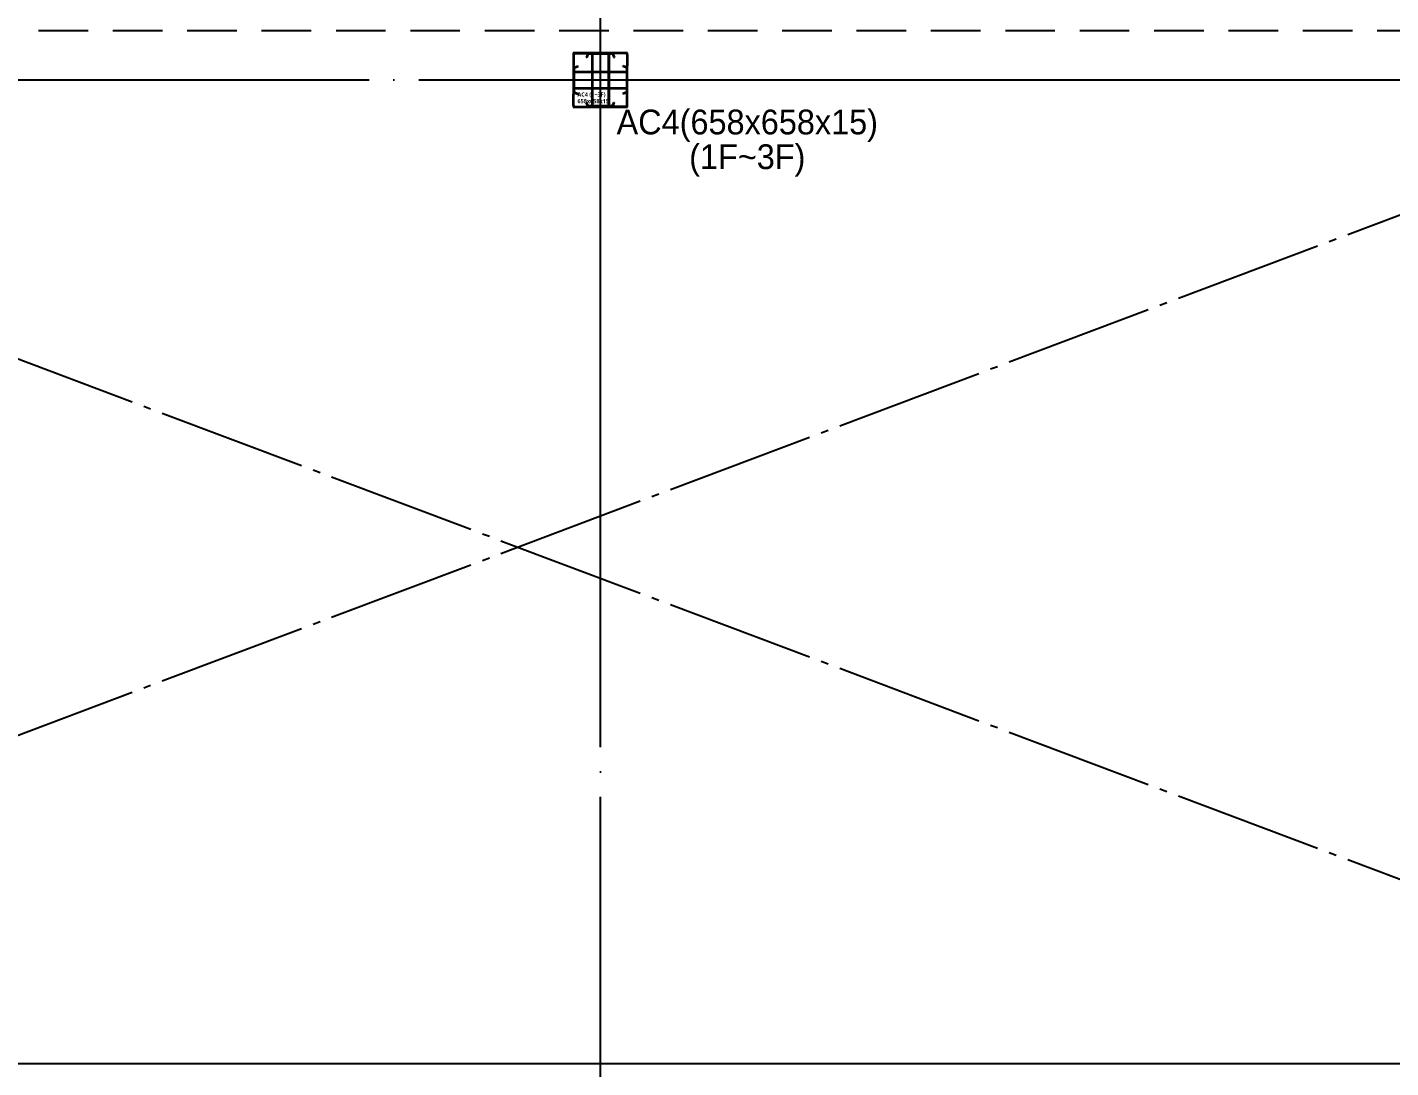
# Model space of a CAD drawing. Header units: millimetres. Extents: x -47382 to 204618, y -51045 to 127155.
# Drawn here: x 51064 to 67564, y 51921 to 64509 of the extents above; entities that cross this region are included whole.
import ezdxf
from ezdxf.enums import TextEntityAlignment as Align

# ---------------------------------------------------------------- set-up
doc = ezdxf.new("R2010")
doc.units = ezdxf.units.MM
doc.header["$LTSCALE"] = 300
doc.header["$MEASUREMENT"] = 0
for name, pattern in [('CEN', [62, 60, -1, 0, -1]), ('STD_HIDDEN', [3, 2, -1]), ('STD_SHAFT', [7.3, 6, -0.5, 0.3, -0.5])]:
    doc.linetypes.add(name, pattern=pattern)
doc.layers.get('0').update_dxf_attribs({"linetype": 'CONTINUOUS'})
doc.layers.get('Defpoints').update_dxf_attribs({"color": 153, "linetype": 'CONTINUOUS'})
for name, color, linetype in [('A-FLOR-GW', 6, 'CONTINUOUS'), ('A-FLOR-LINE-ABOV', 6, 'STD_HIDDEN'), ('A-FLOR-OPEN-BELO', 6, 'STD_SHAFT'), ('A-ST-AXIS-CEN', 252, 'CEN'), ('A-ST-COL', 2, 'CONTINUOUS'), ('Bound', 9, 'CONTINUOUS')]:
    doc.layers.add(name, color=color, linetype=linetype)
doc.layers.add('Defpoint', color=161, linetype='CONTINUOUS', plot=False)
doc.styles.add('SH_대대리576', font='NanumGothicBold.ttf')
doc.styles.add('돋움', font='')
doc.styles.get('돋움').set_extended_font_data('Dotum')

# ---------------------------------------------------------------- blocks, each defined once
blk = doc.blocks.new('AC4(1~2f)')
for points in [[(199, 678), (499, 678), (499, 663), (199, 663)], [(20, 499), (20, 199), (35, 199), (35, 499)], [(678, 199), (678, 499), (663, 499), (663, 199)], [(199, 20), (499, 20), (499, 35), (199, 35)]]:
    blk.add_hatch(color=9).paths.add_polyline_path(points)
for p, q in [((244, 665), (244, 33)), ((253, 665), (253, 33)), ((444, 665), (444, 33)), ((453, 665), (453, 33)), ((33, 453), (665, 453)), ((33, 444), (665, 444)), ((33, 254), (665, 254)), ((33, 245), (665, 245))]:
    blk.add_line(p, q)
at = {"color": 8, "linetype": 'Continuous'}
for points in [[(199, 678), (499, 678), (499, 663), (199, 663)], [(20, 499), (20, 199), (35, 199), (35, 499)], [(678, 199), (678, 499), (663, 499), (663, 199)], [(199, 20), (499, 20), (499, 35), (199, 35)]]:
    blk.add_lwpolyline(points, close=True, dxfattribs=at)
at = {"layer": 'A-ST-COL'}
for p, q in [((40, 678), (179, 678)), ((40, 670), (179, 670)), ((658, 678), (519, 678)), ((658, 670), (519, 670)), ((20, 658), (20, 519)), ((28, 658), (28, 519)), ((44, 508), (75, 521)), ((47, 500), (78, 513)), ((78, 513), (75, 521)), ((190, 654), (177, 623)), ((185, 620), (177, 623)), ((198, 651), (185, 620)), ((500, 651), (513, 620)), ((508, 654), (521, 623)), ((513, 620), (521, 623)), ((620, 513), (623, 521)), ((651, 500), (620, 513)), ((654, 508), (623, 521)), ((670, 658), (670, 519)), ((678, 658), (678, 519)), ((20, 40), (20, 179)), ((28, 40), (28, 179)), ((44, 190), (75, 177)), ((47, 198), (78, 185)), ((78, 185), (75, 177)), ((651, 198), (620, 185)), ((620, 185), (623, 177)), ((654, 190), (623, 177)), ((670, 40), (670, 179)), ((678, 40), (678, 179)), ((40, 28), (179, 28)), ((40, 20), (179, 20)), ((185, 78), (177, 75)), ((190, 44), (177, 75)), ((198, 47), (185, 78)), ((500, 47), (513, 78)), ((508, 44), (521, 75)), ((513, 78), (521, 75)), ((658, 28), (519, 28)), ((658, 20), (519, 20))]:
    blk.add_line(p, q, dxfattribs=at)
for centre, radius, start, end in [((40, 658), 20, 90, 180), ((40, 658), 12, 90, 180), ((179, 658), 20, 340, 90), ((179, 658), 12, 340, 90), ((519, 658), 20, 90, 200), ((519, 658), 12, 90, 200), ((658, 658), 20, 0, 90), ((658, 658), 12, 0, 90), ((40, 519), 20, 180, 290), ((40, 519), 12, 180, 290), ((658, 519), 20, 250, 0), ((658, 519), 12, 250, 0), ((40, 179), 20, 70, 180), ((40, 179), 12, 70, 180), ((658, 179), 20, 0, 110), ((658, 179), 12, 0, 110), ((40, 40), 20, 180, 270), ((40, 40), 12, 180, 270), ((179, 40), 20, 270, 20), ((179, 40), 12, 270, 20), ((519, 40), 20, 160, 270), ((519, 40), 12, 160, 270), ((658, 40), 20, 270, 0), ((658, 40), 12, 270, 0)]:
    blk.add_arc(centre, radius, start, end, dxfattribs=at)
at = {"layer": 'Bound', "color": 9, "linetype": 'Continuous'}
for p, q in [((678, 678), (20, 678)), ((20, 678), (20, 20)), ((678, 20), (678, 678)), ((20, 20), (678, 20))]:
    blk.add_line(p, q, dxfattribs=at)
at = {"layer": 'Defpoint'}
for p, q in [((349, 0), (349, 698)), ((0, 349), (698, 349))]:
    blk.add_line(p, q, dxfattribs=at)
at = {"layer": 'Defpoint', "linetype": 'Continuous', "style": 'SH_대대리576'}
for s, p in [('AC4 (1~3F)', (71, 174)), ('658x658x15', (71, 93))]:
    blk.add_text(s, height=50, dxfattribs=at).set_placement(p, align=Align.MIDDLE_LEFT)
blk = doc.blocks.new('ACT 지상1층구조평면도')
blk.add_blockref('AC4(1~2f)', (105033, 114567))

msp = doc.modelspace()

# ---------------------------------------------------------------- linework, layer by layer
at = {"layer": 'A-FLOR-GW'}
msp.add_lwpolyline([(35600, 51971), (113400, 51971)], dxfattribs=at)
at = {"layer": 'A-FLOR-LINE-ABOV'}
msp.add_line((40400, 64471), (75900, 64471), dxfattribs=at)
at = {"layer": 'A-FLOR-OPEN-BELO'}
for p, q in [((40400, 51971), (73600, 64471)), ((40400, 64471), (73600, 51971))]:
    msp.add_line(p, q, dxfattribs=at)
at = {"layer": 'A-ST-AXIS-CEN'}
for p, q in [((58000, 0), (58000, 99371)), ((0, 63871), (142000, 63871))]:
    msp.add_line(p, q, dxfattribs=at)

# ---------------------------------------------------------------- block references
msp.add_blockref('ACT 지상1층구조평면도', (-47382, -51045))

# ---------------------------------------------------------------- texts
at = {"layer": 'Defpoints', "linetype": 'Continuous', "style": '돋움'}
for s, p in [('AC4(658x658x15)', (59777, 63123)), ('(1F~3F)', (59777, 62703))]:
    msp.add_text(s, height=300, dxfattribs=at).set_placement(p, align=Align.BOTTOM_CENTER)

doc.saveas('drawing.dxf')
